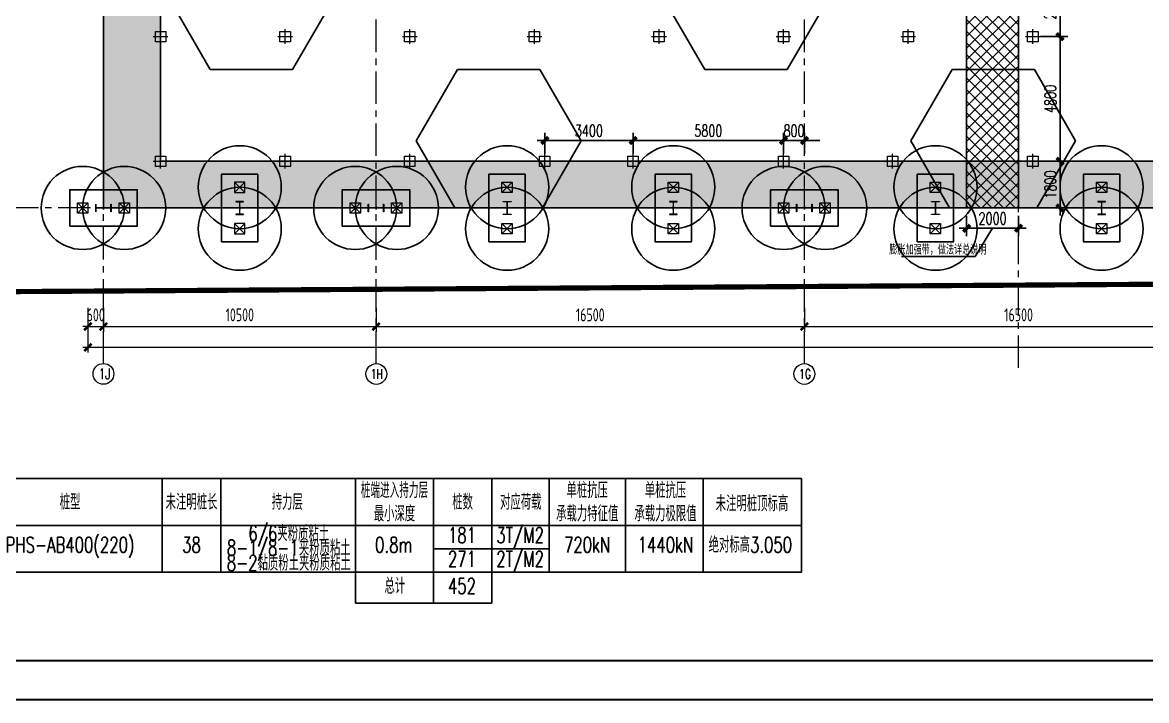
# Model space of a CAD drawing. Extents: x -1201378 to 2367219, y -619313 to 244905.
# Drawn here: x -511978 to -468679, y 118680 to 144797 of the extents above; entities that cross this region are included whole.
import ezdxf
from ezdxf.enums import TextEntityAlignment as Align

# ---------------------------------------------------------------- set-up
doc = ezdxf.new("R2010")
doc.units = 0
doc.header["$LTSCALE"] = 1000
doc.linetypes.add('CENTER', pattern=[2, 1.25, -0.25, 0.25, -0.25])
doc.linetypes.add('DASH', pattern=[0.35, 0.25, -0.1])
doc.layers.get('0').update_dxf_attribs({"linetype": 'CONTINUOUS'})
doc.layers.get('Defpoints').update_dxf_attribs({"linetype": 'CONTINUOUS'})
for name, color, linetype in [('0-cxFrame', 155, 'CONTINUOUS'), ('Hatch-一般填充', 252, 'CONTINUOUS'), ('S-DIMZ', 115, 'CONTINUOUS'), ('S-DOTE1', 140, 'CENTER'), ('S-HATCH1-W', 252, 'CONTINUOUS'), ('S-HJD', 97, 'CONTINUOUS'), ('S-SGJ', 21, 'CONTINUOUS')]:
    doc.layers.add(name, color=color, linetype=linetype)
for name, color, linetype, lineweight in [('0-cxText', 131, 'CONTINUOUS', 25), ('S-axis', 111, 'CONTINUOUS', 0), ('S-col', 2, 'CONTINUOUS', 0), ('S-dim', 81, 'CONTINUOUS', 0), ('S-dote', 5, 'CENTER', 0), ('S-zhuang', 1, 'CONTINUOUS', 0)]:
    doc.layers.add(name, color=color, linetype=linetype, lineweight=lineweight)
doc.styles.add('_TCH_AXIS', font='COMPLEX', dxfattribs={"bigfont": 'GBCBIG'})
doc.styles.add('cx_tuming', font='simhei.ttf')
doc.styles.add('cx_tuqian1', font='')
doc.styles.add('SS1', font='tj-romans1.shx', dxfattribs={"width": 0.7, "bigfont": 'tj-hztxt1.shx'})
doc.styles.add('TSSD_Dimension', font='tssdeng.shx', dxfattribs={"width": 0.7, "bigfont": 'hztxt.shx'})
doc.styles.add('黑体', font='simhei.ttf', dxfattribs={"width": 0.8})
doc.styles.get('cx_tuqian1').set_extended_font_data('SimSun')
doc.dimstyles.new('S-150-ARCHI', dxfattribs={"dimscale": 150, "dimtxt": 3, "dimasz": 2, "dimexe": 2, "dimexo": 2, "dimgap": 1, "dimtad": 1, "dimdec": 0, "dimzin": 0, "dimdsep": 46, "dimtxsty": 'SS1', "dimblk1": 'TT', "dimblk2": 'TT', "dimsah": 1, "dimcen": 1, "dimclrd": 256, "dimclre": 256, "dimclrt": 256, "dimadec": 0, "dimazin": 0, "dimtfac": 1, "dimtdec": 0, "dimtix": 1, "dimtmove": 2, "dimatfit": 0, "dimldrblk": 'TT', "dimfxl": 2, "dimtolj": 1, "dimtzin": 0, "dimarcsym": 0})
doc.dimstyles.new('TSSD_200_200', dxfattribs={"dimtxt": 500, "dimasz": 200, "dimexe": 200, "dimexo": 500, "dimgap": 200, "dimtad": 1, "dimdec": 0, "dimzin": 0, "dimdsep": 46, "dimtxsty": 'TSSD_Dimension', "dimblk": 'ARCHTICK', "dimcen": 0, "dimdle": 200, "dimclrt": 7, "dimadec": 0, "dimazin": 0, "dimtfac": 1, "dimtdec": 0, "dimtix": 1, "dimtmove": 2, "dimatfit": 3, "dimfxl": 1, "dimtolj": 1, "dimtzin": 0, "dimarcsym": 0})

# ---------------------------------------------------------------- blocks, each defined once
blk = doc.blocks.new('TK22.A0 L(Dragon)')
at = {"layer": '0-cxFrame', "color": 7, "const_width": 0.5}
blk.add_lwpolyline([(0, 0), (-1486, 0), (-1486, 841), (0, 841)], close=True, dxfattribs=at)
at = {"layer": '0-cxFrame', "const_width": 0.5}
blk.add_lwpolyline([(-80, 10), (-1466, 10), (-1466, 831), (-80, 831)], close=True, dxfattribs=at)
at = {"style": '黑体', "flags": 4}
blk.add_attdef('图幅', text='', height=3.3, dxfattribs=at).set_placement((-40, 3), align=Align.RIGHT)
at = {"layer": '0-cxText', "flags": 4}
for tag, height, style, p in [('建设单位', 3.5, 'cx_tuming', (-45, 240)), ('项目名称', 3.5, 'cx_tuming', (-45, 210)), ('子项名称', 3.5, 'cx_tuming', (-45, 180)), ('工程编号', 3.3, 'cx_tuqian1', (-35, 165)), ('图名1', 3.5, 'cx_tuming', (-45, 87)), ('图名2', 3.5, 'cx_tuming', (-45, 79)), ('图名3', 3.5, 'cx_tuming', (-45, 71)), ('出图日期', 3.3, 'cx_tuqian1', (-39, 60)), ('专业', 3.3, 'cx_tuqian1', (-55, 52)), ('图号', 3.3, 'cx_tuqian1', (-55, 44)), ('版次', 3.3, 'cx_tuqian1', (-20, 44))]:
    blk.add_attdef(tag, text='', height=height, dxfattribs=dict(at, style=style)).set_placement(p, align=Align.MIDDLE)
at = {"layer": 'Defpoints', "color": 6, "flags": 4}
for tag, height, style, p in [('tufu', 3.3, '黑体', (-12, 12)), ('dwfname', 4, 'cx_tuqian1', (-80, 3))]:
    blk.add_attdef(tag, text='', height=height, dxfattribs=dict(at, style=style)).set_placement(p, align=Align.RIGHT)
blk = doc.blocks.new('_FZH')
at = {"layer": 'S-col'}
blk.add_lwpolyline([(-0.375, -0.188), (-0.375, 0.187), (-0.36, 0.187), (-0.36, 0.005), (0.36, 0.005), (0.36, 0.187), (0.375, 0.187), (0.375, -0.188), (0.36, -0.188), (0.36, -0.005), (-0.36, -0.005), (-0.36, -0.188)], close=True, dxfattribs=at)
blk = doc.blocks.new('w4234324')
at = {"layer": 'S-col', "xscale": 800.0000000000005, "yscale": 800.0000000000005, "zscale": 800.0000000000005}
for p in [(-253954, 741820), (-243454, 741820), (-226954, 741820)]:
    blk.add_blockref('_FZH', p, dxfattribs=at)
blk = doc.blocks.new('_ArchTick')
at = {"color": 0, "linetype": 'ByBlock', "const_width": 0.5}
blk.add_lwpolyline([(-0.71, -0.71), (0.71, 0.71)], dxfattribs=at)
blk = doc.blocks.new('*D3022')
at = {"layer": 'Defpoints', "color": 0, "transparency": 16777216}
for p in [(-209458, 21687), (-208858, 21687), (-208858, 20460)]:
    blk.add_point(p, dxfattribs=at)
at = {"layer": 'S-axis', "color": 0, "lineweight": -2, "transparency": 16777216}
for p, q in [((-209458, 21187), (-209458, 20260)), ((-208858, 21187), (-208858, 20260)), ((-209458, 20460), (-209658, 20460)), ((-209458, 20460), (-208858, 20460)), ((-208858, 20460), (-208658, 20460))]:
    blk.add_line(p, q, dxfattribs=at)
at = {"layer": 'S-axis', "color": 0, "lineweight": -2, "transparency": 16777216, "xscale": 200, "yscale": 200, "zscale": 200}
blk.add_blockref('_ArchTick', (-209458, 20460), dxfattribs=at)
at = {"layer": 'S-axis', "color": 0, "lineweight": -2, "transparency": 16777216, "xscale": 200, "yscale": 200, "zscale": 200, "rotation": 180}
blk.add_blockref('_ArchTick', (-208858, 20460), dxfattribs=at)
at = {"layer": 'S-axis', "color": 7, "transparency": 16777216, "insert": (-209158, 20910), "char_height": 500, "attachment_point": 5, "style": 'TSSD_Dimension'}
blk.add_mtext('\\A1;600', dxfattribs=at)
blk = doc.blocks.new('*D3023')
at = {"layer": 'Defpoints', "color": 0, "transparency": 16777216}
for p in [(-208858, 21687), (-198358, 21687), (-198358, 20460)]:
    blk.add_point(p, dxfattribs=at)
at = {"layer": 'S-axis', "color": 0, "lineweight": -2, "transparency": 16777216}
for p, q in [((-208858, 21187), (-208858, 20260)), ((-198358, 21187), (-198358, 20260)), ((-209058, 20460), (-198158, 20460))]:
    blk.add_line(p, q, dxfattribs=at)
at = {"layer": 'S-axis', "color": 0, "lineweight": -2, "transparency": 16777216, "xscale": 200, "yscale": 200, "zscale": 200, "rotation": 180}
blk.add_blockref('_ArchTick', (-208858, 20460), dxfattribs=at)
at = {"layer": 'S-axis', "color": 0, "lineweight": -2, "transparency": 16777216, "xscale": 200, "yscale": 200, "zscale": 200}
blk.add_blockref('_ArchTick', (-198358, 20460), dxfattribs=at)
at = {"layer": 'S-axis', "color": 7, "transparency": 16777216, "insert": (-203608, 20910), "char_height": 500, "attachment_point": 5, "style": 'TSSD_Dimension'}
blk.add_mtext('\\A1;10500', dxfattribs=at)
blk = doc.blocks.new('*D3024')
at = {"layer": 'Defpoints', "color": 0, "transparency": 16777216}
for p in [(-198358, 21687), (-181858, 21687), (-181858, 20460)]:
    blk.add_point(p, dxfattribs=at)
at = {"layer": 'S-axis', "color": 0, "lineweight": -2, "transparency": 16777216}
for p, q in [((-198358, 21187), (-198358, 20260)), ((-181858, 21187), (-181858, 20260)), ((-198558, 20460), (-181658, 20460))]:
    blk.add_line(p, q, dxfattribs=at)
at = {"layer": 'S-axis', "color": 0, "lineweight": -2, "transparency": 16777216, "xscale": 200, "yscale": 200, "zscale": 200, "rotation": 180}
blk.add_blockref('_ArchTick', (-198358, 20460), dxfattribs=at)
at = {"layer": 'S-axis', "color": 0, "lineweight": -2, "transparency": 16777216, "xscale": 200, "yscale": 200, "zscale": 200}
blk.add_blockref('_ArchTick', (-181858, 20460), dxfattribs=at)
at = {"layer": 'S-axis', "color": 7, "transparency": 16777216, "insert": (-190108, 20910), "char_height": 500, "attachment_point": 5, "style": 'TSSD_Dimension'}
blk.add_mtext('\\A1;16500', dxfattribs=at)
blk = doc.blocks.new('*D3025')
at = {"layer": 'Defpoints', "color": 0, "transparency": 16777216}
for p in [(-181858, 21687), (-165358, 21687), (-165358, 20460)]:
    blk.add_point(p, dxfattribs=at)
at = {"layer": 'S-axis', "color": 0, "lineweight": -2, "transparency": 16777216}
for p, q in [((-181858, 21187), (-181858, 20260)), ((-165358, 21187), (-165358, 20260)), ((-182058, 20460), (-165158, 20460))]:
    blk.add_line(p, q, dxfattribs=at)
at = {"layer": 'S-axis', "color": 0, "lineweight": -2, "transparency": 16777216, "xscale": 200, "yscale": 200, "zscale": 200, "rotation": 180}
blk.add_blockref('_ArchTick', (-181858, 20460), dxfattribs=at)
at = {"layer": 'S-axis', "color": 0, "lineweight": -2, "transparency": 16777216, "xscale": 200, "yscale": 200, "zscale": 200}
blk.add_blockref('_ArchTick', (-165358, 20460), dxfattribs=at)
at = {"layer": 'S-axis', "color": 7, "transparency": 16777216, "insert": (-173608, 20910), "char_height": 500, "attachment_point": 5, "style": 'TSSD_Dimension'}
blk.add_mtext('\\A1;16500', dxfattribs=at)
blk = doc.blocks.new('*D3034')
at = {"layer": 'Defpoints', "color": 0, "transparency": 16777216}
for p in [(-209458, 21587), (-82958, 21587), (-82958, 19660)]:
    blk.add_point(p, dxfattribs=at)
at = {"layer": 'S-axis', "color": 0, "lineweight": -2, "transparency": 16777216}
for p, q in [((-209458, 21087), (-209458, 19460)), ((-82958, 21087), (-82958, 19460)), ((-209658, 19660), (-82758, 19660))]:
    blk.add_line(p, q, dxfattribs=at)
at = {"layer": 'S-axis', "color": 0, "lineweight": -2, "transparency": 16777216, "xscale": 200, "yscale": 200, "zscale": 200, "rotation": 180}
blk.add_blockref('_ArchTick', (-209458, 19660), dxfattribs=at)
at = {"layer": 'S-axis', "color": 0, "lineweight": -2, "transparency": 16777216, "xscale": 200, "yscale": 200, "zscale": 200}
blk.add_blockref('_ArchTick', (-82958, 19660), dxfattribs=at)
at = {"layer": 'S-axis', "color": 7, "transparency": 16777216, "insert": (-146208, 20110), "char_height": 500, "attachment_point": 5, "style": 'TSSD_Dimension'}
blk.add_mtext('\\A1;126500', dxfattribs=at)
blk = doc.blocks.new('地坪桩')
at = {"layer": 'S-zhuang'}
for p, q in [((174146, 162514), (174146, 163080)), ((173863, 162797), (174429, 162797))]:
    blk.add_line(p, q, dxfattribs=at)
blk.add_lwpolyline([(173946, 162597), (173946, 162997), (174346, 162997), (174346, 162597)], close=True, dxfattribs=at)
blk = doc.blocks.new('TT')
blk.add_line((-0.97, 0), (0.97, 0))
at = {"const_width": 0.45}
blk.add_lwpolyline([(-0.44, -0.44), (0.44, 0.44)], dxfattribs=at)
blk = doc.blocks.new('*D3343')
at = {"layer": 'Defpoints', "color": 0, "transparency": 16777216}
for p in [(-473058, 139452), (-472008, 139452), (-473608, 137652)]:
    blk.add_point(p, dxfattribs=at)
at = {"layer": 'S-DIMZ', "lineweight": -2, "transparency": 16777216}
for p, q in [((-472758, 139452), (-471708, 139452)), ((-472008, 137952), (-472008, 139152)), ((-473308, 137652), (-471708, 137652))]:
    blk.add_line(p, q, dxfattribs=at)
at = {"layer": 'S-DIMZ', "lineweight": -2, "transparency": 16777216, "xscale": 300, "yscale": 300, "zscale": 300}
for p, rotation in [((-472008, 139452), 90), ((-472008, 137652), 270)]:
    blk.add_blockref('TT', p, dxfattribs=dict(at, rotation=rotation))
at = {"layer": 'S-DIMZ', "transparency": 16777216, "insert": (-472383, 138552), "char_height": 450, "attachment_point": 5, "rotation": 90, "style": 'SS1'}
blk.add_mtext('\\A1;1800', dxfattribs=at)
blk = doc.blocks.new('*D3344')
at = {"layer": 'Defpoints', "color": 0, "transparency": 16777216}
for p in [(-473058, 144252), (-472008, 144252), (-473058, 139452)]:
    blk.add_point(p, dxfattribs=at)
at = {"layer": 'S-DIMZ', "lineweight": -2, "transparency": 16777216}
for p, q in [((-472758, 144252), (-471708, 144252)), ((-472008, 139752), (-472008, 143952)), ((-472758, 139452), (-471708, 139452))]:
    blk.add_line(p, q, dxfattribs=at)
at = {"layer": 'S-DIMZ', "lineweight": -2, "transparency": 16777216, "xscale": 300, "yscale": 300, "zscale": 300}
for p, rotation in [((-472008, 144252), 90), ((-472008, 139452), 270)]:
    blk.add_blockref('TT', p, dxfattribs=dict(at, rotation=rotation))
at = {"layer": 'S-DIMZ', "transparency": 16777216, "insert": (-472383, 141852), "char_height": 450, "attachment_point": 5, "rotation": 90, "style": 'SS1'}
blk.add_mtext('\\A1;4800', dxfattribs=at)
blk = doc.blocks.new('*D3345')
at = {"layer": 'Defpoints', "color": 0, "transparency": 16777216}
for p in [(-473058, 146652), (-472008, 146652), (-473058, 144252)]:
    blk.add_point(p, dxfattribs=at)
at = {"layer": 'S-DIMZ', "lineweight": -2, "transparency": 16777216}
for p, q in [((-472758, 146652), (-471708, 146652)), ((-472008, 144552), (-472008, 146352)), ((-472758, 144252), (-471708, 144252))]:
    blk.add_line(p, q, dxfattribs=at)
at = {"layer": 'S-DIMZ', "lineweight": -2, "transparency": 16777216, "xscale": 300, "yscale": 300, "zscale": 300}
for p, rotation in [((-472008, 146652), 90), ((-472008, 144252), 270)]:
    blk.add_blockref('TT', p, dxfattribs=dict(at, rotation=rotation))
at = {"layer": 'S-DIMZ', "transparency": 16777216, "insert": (-472383, 145452), "char_height": 450, "attachment_point": 5, "rotation": 90, "style": 'SS1'}
blk.add_mtext('\\A1;2400', dxfattribs=at)
blk = doc.blocks.new('*D3417')
at = {"layer": 'Defpoints', "color": 0, "transparency": 16777216}
for p in [(-488458, 140251), (-491858, 139452), (-488458, 139452)]:
    blk.add_point(p, dxfattribs=at)
at = {"layer": 'S-DIMZ', "lineweight": -2, "transparency": 16777216}
for p, q in [((-491858, 139752), (-491858, 140551)), ((-488458, 139752), (-488458, 140551)), ((-491558, 140251), (-488758, 140251))]:
    blk.add_line(p, q, dxfattribs=at)
at = {"layer": 'S-DIMZ', "lineweight": -2, "transparency": 16777216, "xscale": 300, "yscale": 300, "zscale": 300, "rotation": 180}
blk.add_blockref('TT', (-491858, 140251), dxfattribs=at)
at = {"layer": 'S-DIMZ', "lineweight": -2, "transparency": 16777216, "xscale": 300, "yscale": 300, "zscale": 300}
blk.add_blockref('TT', (-488458, 140251), dxfattribs=at)
at = {"layer": 'S-DIMZ', "transparency": 16777216, "insert": (-490158, 140626), "char_height": 450, "attachment_point": 5, "style": 'SS1'}
blk.add_mtext('\\A1;3400', dxfattribs=at)
blk = doc.blocks.new('*D3418')
at = {"layer": 'Defpoints', "color": 0, "transparency": 16777216}
for p in [(-482658, 140251), (-488458, 139452), (-482658, 139452)]:
    blk.add_point(p, dxfattribs=at)
at = {"layer": 'S-DIMZ', "lineweight": -2, "transparency": 16777216}
for p, q in [((-488458, 139752), (-488458, 140551)), ((-482658, 139752), (-482658, 140551)), ((-488158, 140251), (-482958, 140251))]:
    blk.add_line(p, q, dxfattribs=at)
at = {"layer": 'S-DIMZ', "lineweight": -2, "transparency": 16777216, "xscale": 300, "yscale": 300, "zscale": 300, "rotation": 180}
blk.add_blockref('TT', (-488458, 140251), dxfattribs=at)
at = {"layer": 'S-DIMZ', "lineweight": -2, "transparency": 16777216, "xscale": 300, "yscale": 300, "zscale": 300}
blk.add_blockref('TT', (-482658, 140251), dxfattribs=at)
at = {"layer": 'S-DIMZ', "transparency": 16777216, "insert": (-485558, 140626), "char_height": 450, "attachment_point": 5, "style": 'SS1'}
blk.add_mtext('\\A1;5800', dxfattribs=at)
blk = doc.blocks.new('*D3419')
at = {"layer": 'Defpoints', "color": 0, "transparency": 16777216}
for p in [(-481858, 140251), (-482658, 139452), (-481858, 139452)]:
    blk.add_point(p, dxfattribs=at)
at = {"layer": 'S-DIMZ', "lineweight": -2, "transparency": 16777216}
for p, q in [((-482658, 139752), (-482658, 140551)), ((-481858, 139752), (-481858, 140551)), ((-482958, 140251), (-483258, 140251)), ((-482658, 140251), (-481858, 140251)), ((-481558, 140251), (-481258, 140251))]:
    blk.add_line(p, q, dxfattribs=at)
at = {"layer": 'S-DIMZ', "lineweight": -2, "transparency": 16777216, "xscale": 300, "yscale": 300, "zscale": 300}
blk.add_blockref('TT', (-482658, 140251), dxfattribs=at)
at = {"layer": 'S-DIMZ', "lineweight": -2, "transparency": 16777216, "xscale": 300, "yscale": 300, "zscale": 300, "rotation": 180}
blk.add_blockref('TT', (-481858, 140251), dxfattribs=at)
at = {"layer": 'S-DIMZ', "transparency": 16777216, "insert": (-482258, 140626), "char_height": 450, "attachment_point": 5, "style": 'SS1'}
blk.add_mtext('\\A1;800', dxfattribs=at)
blk = doc.blocks.new('S-ZHUANG-400')
at = {"layer": 'S-zhuang'}
for p, q in [((200, -200), (-200, 200)), ((-200, -200), (200, 200))]:
    blk.add_line(p, q, dxfattribs=at)
blk.add_lwpolyline([(-200, 200), (200, 200), (200, -200), (-200, -200)], close=True, dxfattribs=at)
blk = doc.blocks.new('CT2')
at = {"layer": 'Defpoints'}
for centre in [(-193625, -186366), (-193625, -187966)]:
    blk.add_circle(centre, 1600, dxfattribs=at)
at = {"layer": 'S-DOTE1', "ltscale": 0.25}
for p, q in [((-193565, -187166), (-193685, -187166)), ((-193625, -187226), (-193625, -187106))]:
    blk.add_line(p, q, dxfattribs=at)
at = {"layer": 'S-HATCH1-W'}
blk.add_lwpolyline([(-194325, -185866), (-192925, -185866), (-192925, -188466), (-194325, -188466)], close=True, dxfattribs=at)
at = {"layer": 'S-zhuang'}
for p in [(-193625, -186366), (-193625, -187966)]:
    blk.add_blockref('S-ZHUANG-400', p, dxfattribs=at)
blk = doc.blocks.new('*D6847')
at = {"layer": 'Defpoints', "color": 0, "transparency": 16777216}
for p in [(-475608, 137652), (-473608, 137652), (-473608, 136872)]:
    blk.add_point(p, dxfattribs=at)
at = {"layer": 'S-HJD', "lineweight": -2, "transparency": 16777216}
for p, q in [((-475608, 137352), (-475608, 136572)), ((-473608, 137352), (-473608, 136572)), ((-475308, 136872), (-473908, 136872))]:
    blk.add_line(p, q, dxfattribs=at)
at = {"layer": 'S-HJD', "lineweight": -2, "transparency": 16777216, "xscale": 300, "yscale": 300, "zscale": 300, "rotation": 180}
blk.add_blockref('TT', (-475608, 136872), dxfattribs=at)
at = {"layer": 'S-HJD', "lineweight": -2, "transparency": 16777216, "xscale": 300, "yscale": 300, "zscale": 300}
blk.add_blockref('TT', (-473608, 136872), dxfattribs=at)
at = {"layer": 'S-HJD', "transparency": 16777216, "insert": (-474608, 137247), "char_height": 450, "attachment_point": 5, "style": 'SS1'}
blk.add_mtext('\\A1;2000', dxfattribs=at)
blk = doc.blocks.new('1#轴网')
at = {"layer": 'S-axis'}
for centre in [(-208858.4, 18638.1), (-198347.9, 18633.1), (-181858.5, 18633.1)]:
    blk.add_circle(centre, 400, dxfattribs=at)
at = {"layer": 'S-dote'}
for p, q in [((-208858.4, 19038.1), (-208858.4, 124694.3)), ((-198358.5, 19033), (-198358.5, 124689.3)), ((-181858.5, 19033.1), (-181858.5, 124689.3)), ((-173608.5, 18867), (-173608.5, 124689.3)), ((-99358.5, 25027), (-216950.7, 25027))]:
    blk.add_line(p, q, dxfattribs=at)
at = {"layer": 'S-axis', "style": '_TCH_AXIS', "width": 0.705882}
for s, height, p in [('1J', 421.66, (-209042.7, 18427.3)), ('1H', 362.68, (-198561.2, 18451.8)), ('1G', 374.97, (-182066.4, 18445.6))]:
    blk.add_text(s, height=height, dxfattribs=at).set_placement(p)
at = {"layer": 'S-axis'}
for p1, p2, distance, picture, middle in [((-209458.5, 21687), (-208858.4, 21687), -1226.7, '*D3022', (-209158.4, 20910.3)), ((-208858.4, 21687), (-198358.5, 21687), -1226.7, '*D3023', (-203608.4, 20910.3)), ((-198358.5, 21687), (-181858.5, 21687), -1226.7, '*D3024', (-190108.5, 20910.3)), ((-181858.5, 21687), (-165358.5, 21687), -1226.7, '*D3025', (-173608.5, 20910.3)), ((-209458.5, 21587), (-82958.5, 21587), -1926.7, '*D3034', (-146208.5, 20110.3))]:
    dim = blk.add_aligned_dim(p1=p1, p2=p2, distance=distance, dimstyle='TSSD_200_200', dxfattribs=at)
    dim.commit()
    dim.dimension.update_dxf_attribs({"geometry": picture, "text_midpoint": middle})

msp = doc.modelspace()

# ---------------------------------------------------------------- hatches: boundary and pattern name
at = {"layer": 'Hatch-一般填充'}
h = msp.add_hatch(dxfattribs=at)
h.set_pattern_fill('HEX', color=256, scale=1000)
h.set_pattern_definition([(0, (-600000, 0), (0, 5499.26), [3175, -6350]), (120, (-600000, 0), (-4762.5, -2749.63), [3175, -6350]), (60, (-596825, 0), (-4762.5, 2749.63), [3175, -6350])])
h.paths.add_polyline_path([(-432358.5, 227651.8), (-485427, 227651.8), (-508858.4, 155651.8), (-508858.4, 137651.8), (-432358.5, 137651.8)])
at = {"layer": 'S-HJD'}
h = msp.add_hatch(dxfattribs=at)
h.set_pattern_fill('ANSI37', color=256, scale=100, angle=-180)
h.set_pattern_definition([(225, (-33000, 0), (224.5064, -224.5064), []), (315, (-33000, 0), (224.5064, 224.5064), [])])
h.paths.add_polyline_path([(-475608.5, 137651.8), (-473608.5, 137651.8), (-473608.5, 227651.8), (-475608.5, 227651.8)])
at = {"layer": 'S-SGJ'}
h = msp.add_hatch(dxfattribs=at)
h.set_pattern_fill('ANSI36', color=251, scale=50)
h.paths.add_polyline_path([(-485858.5, 221051.8), (-482658.5, 221051.8), (-477858.5, 221051.8), (-478458.5, 225851.8), (-458658.5, 225851.8), (-453858.5, 225251.8), (-432358.5, 225251.8), (-432358.5, 227651.8), (-481858.5, 227651.8), (-481858.5, 223851.8), (-486663.6, 223851.8), (-508858.4, 155651.8), (-508858.5, 137651.8), (-432358.5, 137651.8), (-432358.5, 139451.8), (-506658.5, 139451.8), (-506658.5, 158651.8), (-503758.9, 168251.8), (-501858.5, 171851.8), (-500058.5, 177851.8), (-498358.5, 184037.5), (-497058.5, 187451.8), (-495258.5, 193251.8), (-494458.5, 197051.8), (-492258.5, 201851.8), (-491058.5, 206651.8), (-489658.5, 211451.8), (-487458.5, 216251.8)])

# ---------------------------------------------------------------- linework, layer by layer
at = {"layer": 'S-col'}
for points in [[(-503758.5, 137401.8), (-503458.5, 137401.8), (-503458.5, 137413.8), (-503604.5, 137413.8), (-503604.5, 137889.8), (-503458.5, 137889.8), (-503458.5, 137901.8), (-503758.5, 137901.8), (-503758.5, 137889.8), (-503612.5, 137889.8), (-503612.5, 137413.8), (-503758.5, 137413.8)], [(-493158.5, 137401.8), (-493458.5, 137401.8), (-493458.5, 137413.8), (-493312.5, 137413.8), (-493312.5, 137889.8), (-493458.5, 137889.8), (-493458.5, 137901.8), (-493158.5, 137901.8), (-493158.5, 137889.8), (-493304.5, 137889.8), (-493304.5, 137413.8), (-493158.5, 137413.8)], [(-487058.5, 137401.8), (-486758.5, 137401.8), (-486758.5, 137413.8), (-486904.5, 137413.8), (-486904.5, 137889.8), (-486758.5, 137889.8), (-486758.5, 137901.8), (-487058.5, 137901.8), (-487058.5, 137889.8), (-486912.5, 137889.8), (-486912.5, 137413.8), (-487058.5, 137413.8)], [(-476658.5, 137401.8), (-476958.5, 137401.8), (-476958.5, 137413.8), (-476812.5, 137413.8), (-476812.5, 137889.8), (-476958.5, 137889.8), (-476958.5, 137901.8), (-476658.5, 137901.8), (-476658.5, 137889.8), (-476804.5, 137889.8), (-476804.5, 137413.8), (-476658.5, 137413.8)], [(-470558.5, 137401.8), (-470258.5, 137401.8), (-470258.5, 137413.8), (-470404.5, 137413.8), (-470404.5, 137889.8), (-470258.5, 137889.8), (-470258.5, 137901.8), (-470558.5, 137901.8), (-470558.5, 137889.8), (-470412.5, 137889.8), (-470412.5, 137413.8), (-470558.5, 137413.8)]]:
    msp.add_lwpolyline(points, close=True, dxfattribs=at)
at = {"layer": 'S-dim'}
msp.add_lwpolyline([(-486663.6, 223851.8), (-508858.4, 155651.8), (-508858.4, 137651.8), (-432358.5, 137651.8), (-432358.5, 227651.8)], dxfattribs=at)
at = {"layer": 'S-HJD'}
msp.add_lwpolyline([(-475608.5, 137651.8), (-473608.5, 137651.8), (-473608.5, 227651.8), (-475608.5, 227651.8)], close=True, dxfattribs=at)
msp.add_lwpolyline([(-478123.5, 135779.1), (-475280, 135779.1), (-474608.5, 136871.7)], dxfattribs=at)
at = {"layer": 'S-SGJ'}
for p, q in [((-516039.3, 127227.2), (-481965.4, 127227.2)), ((-506592.3, 127227.2), (-506592.3, 123627.2)), ((-504342.3, 127227.2), (-504342.3, 123627.2)), ((-499149.3, 127227.2), (-499149.3, 122427.2)), ((-496149.3, 127227.2), (-496149.3, 122427.2)), ((-493899.3, 127227.2), (-493899.3, 122427.2)), ((-491693.5, 127227.2), (-491693.5, 123627.2)), ((-488755.4, 127227.2), (-488755.4, 123627.2)), ((-485755.4, 127227.2), (-485755.4, 123627.2)), ((-481965.4, 127227.2), (-481965.4, 123627.2)), ((-516039.3, 125427.2), (-481965.4, 125427.2)), ((-496149.3, 124527.2), (-491693.5, 124527.2)), ((-516039.3, 123627.2), (-481965.4, 123627.2)), ((-499149.3, 122427.2), (-493899.3, 122427.2))]:
    msp.add_line(p, q, dxfattribs=at)
msp.add_lwpolyline([(-486663.6, 223851.8), (-508858.4, 155651.8), (-508858.5, 137651.8), (-432358.5, 137651.8), (-432358.5, 139451.8), (-506658.5, 139451.8), (-506658.5, 158651.8), (-503758.9, 168251.8), (-501858.5, 171851.8), (-500058.5, 177851.8), (-498358.5, 184037.5)], dxfattribs=at)
at = {"layer": 'S-SGJ', "linetype": 'DASH', "ltscale": 10, "const_width": 200}
msp.add_lwpolyline([(-502559.4, 215093.5), (-457108.5, 215093.5), (-457108.5, 196106.3), (-473608.5, 196106.3), (-473608.5, 173651.8), (-398758.5, 173651.8), (-398758.5, 146689.3), (-424108.5, 146651.8), (-424108.5, 134998.7), (-523937.2, 134355.6), (-502559.4, 215093.5)], dxfattribs=at)

# ---------------------------------------------------------------- block references
at = {"layer": '0-cxFrame', "xscale": 150, "yscale": 150, "zscale": 150}
msp.add_blockref('TK22.A0 L(Dragon)', (-332818.2, 118717.3), dxfattribs=at)
at = {"layer": 'S-axis'}
msp.add_blockref('1#轴网', (-300000, 112624.8), dxfattribs=at)
at = {"layer": 'S-col'}
msp.add_blockref('w4234324', (-254904.3, -604168.2), dxfattribs=at)
at = {"layer": 'S-zhuang'}
for name, p in [('地坪桩', (-680804.4, -18545.2)), ('地坪桩', (-676004.4, -18545.2)), ('地坪桩', (-671204.4, -18545.2)), ('地坪桩', (-666404.4, -18545.2)), ('地坪桩', (-661604.4, -18545.2)), ('地坪桩', (-656804.4, -18545.2)), ('地坪桩', (-652004.4, -18545.2)), ('地坪桩', (-647204.4, -18545.2)), ('CT2', (-299683.7, 324818)), ('CT2', (-293283.7, 324818)), ('CT2', (-283183.7, 324818)), ('CT2', (-276783.7, 324818)), ('地坪桩', (-680804.4, -23345.2)), ('地坪桩', (-676004.4, -23345.2)), ('地坪桩', (-671204.4, -23345.2)), ('地坪桩', (-666004.4, -23345.2)), ('地坪桩', (-662604.4, -23345.2)), ('地坪桩', (-656804.4, -23345.2)), ('地坪桩', (-652604.4, -23345.2)), ('地坪桩', (-647204.4, -23345.2))]:
    msp.add_blockref(name, p, dxfattribs=at)
at = {"layer": 'S-zhuang', "xscale": -1}
msp.add_blockref('CT2', (-697233.3, 324818), dxfattribs=at)
at = {"layer": 'S-zhuang', "rotation": 90}
for p in [(-696024.6, 331276.6), (-685524.7, 331276.6), (-669024.7, 331276.6)]:
    msp.add_blockref('CT2', p, dxfattribs=at)

# ---------------------------------------------------------------- texts
at = {"layer": 'S-HJD', "style": 'SS1', "width": 0.6}
msp.add_text('膨胀加强带，做法详总说明', height=400, dxfattribs=at).set_placement((-476716.7, 135853.9), align=Align.CENTER)
at = {"layer": 'S-SGJ', "style": 'SS1'}
for s, width, p in [('桩端进入持力层', 0.65, (-497649.3, 126477.2)), ('单桩抗压', 0.7, (-490223.9, 126477.2)), ('单桩抗压', 0.7, (-487208.1, 126477.2)), ('桩型', 0.7, (-510146.9, 126027.2)), ('未注明桩长', 0.7, (-505467.3, 126027.2)), ('持力层', 0.7, (-501778.1, 126027.2)), ('桩数', 0.7, (-495024.3, 126027.2)), ('对应荷载', 0.7, (-492784.3, 126027.2)), ('未注明桩顶标高', 0.7, (-483878.1, 125967.2)), ('最小深度', 0.7, (-497649.3, 125577.2)), ('承载力特征值', 0.7, (-490223.9, 125577.2)), ('承载力极限值', 0.7, (-487208.1, 125577.2)), ('6/6夹粉质粘土', 0.7, (-501720.6, 124818.4)), ('181', 0.7, (-495048.3, 124747.3)), ('3T/M2', 0.7, (-492808.4, 124747.3)), ('PHS-AB400(220)', 0.7, (-510146.9, 124377.2)), ('38', 0.7, (-505467.3, 124377.2)), ('8-1/8-1夹粉质粘土', 0.7, (-501720.6, 124265.6)), ('0.8m', 0.7, (-497674, 124377.2)), ('720kN', 0.7, (-490223.9, 124377.2)), ('1440kN', 0.7, (-487208.1, 124377.2)), ('绝对标高3.050', 0.7, (-483938.1, 124377.2)), ('8-2黏质粉土夹粉质粘土', 0.7, (-501720.6, 123681.4)), ('271', 0.7, (-495048.3, 123835.1)), ('2T/M2', 0.7, (-492808.4, 123835.1)), ('总计', 0.7, (-497633.3, 122791)), ('452', 0.7, (-495048.3, 122791))]:
    msp.add_text(s, height=600, dxfattribs=dict(at, width=width)).set_placement(p, align=Align.CENTER)

# ---------------------------------------------------------------- dimensions: what is measured, and where the dimension line sits
at = {"layer": 'S-DIMZ'}
for base, p1, p2, picture, middle in [((-472008.5, 146651.8), (-473058.5, 144251.8), (-473058.5, 146651.8), '*D3345', (-472383.5, 145451.8)), ((-472008.5, 144251.8), (-473058.5, 139451.8), (-473058.5, 144251.8), '*D3344', (-472383.5, 141851.8)), ((-472008.5, 139451.8), (-473608.5, 137651.8), (-473058.5, 139451.8), '*D3343', (-472383.5, 138551.8))]:
    dim = msp.add_linear_dim(base=base, p1=p1, p2=p2, angle=90, dimstyle='S-150-ARCHI', dxfattribs=at)
    dim.commit()
    dim.dimension.update_dxf_attribs({"geometry": picture, "text_midpoint": middle})
for base, p1, p2, picture, middle in [((-488458.5, 140250.5), (-491858.5, 139451.8), (-488458.5, 139451.8), '*D3417', (-490158.5, 140625.5)), ((-482658.5, 140250.5), (-488458.5, 139451.8), (-482658.5, 139451.8), '*D3418', (-485558.5, 140625.5)), ((-481858.5, 140250.5), (-482658.5, 139451.8), (-481858.5, 139451.8), '*D3419', (-482258.5, 140625.5))]:
    dim = msp.add_linear_dim(base=base, p1=p1, p2=p2, dimstyle='S-150-ARCHI', dxfattribs=at)
    dim.commit()
    dim.dimension.update_dxf_attribs({"geometry": picture, "text_midpoint": middle})
at = {"layer": 'S-HJD'}
dim = msp.add_linear_dim(base=(-473608.5, 136871.7), p1=(-475608.5, 137651.8), p2=(-473608.5, 137651.8), dimstyle='S-150-ARCHI', dxfattribs=at)
dim.commit()
dim.dimension.update_dxf_attribs({"geometry": '*D6847', "text_midpoint": (-474608.5, 137246.7)})

doc.saveas('drawing.dxf')
